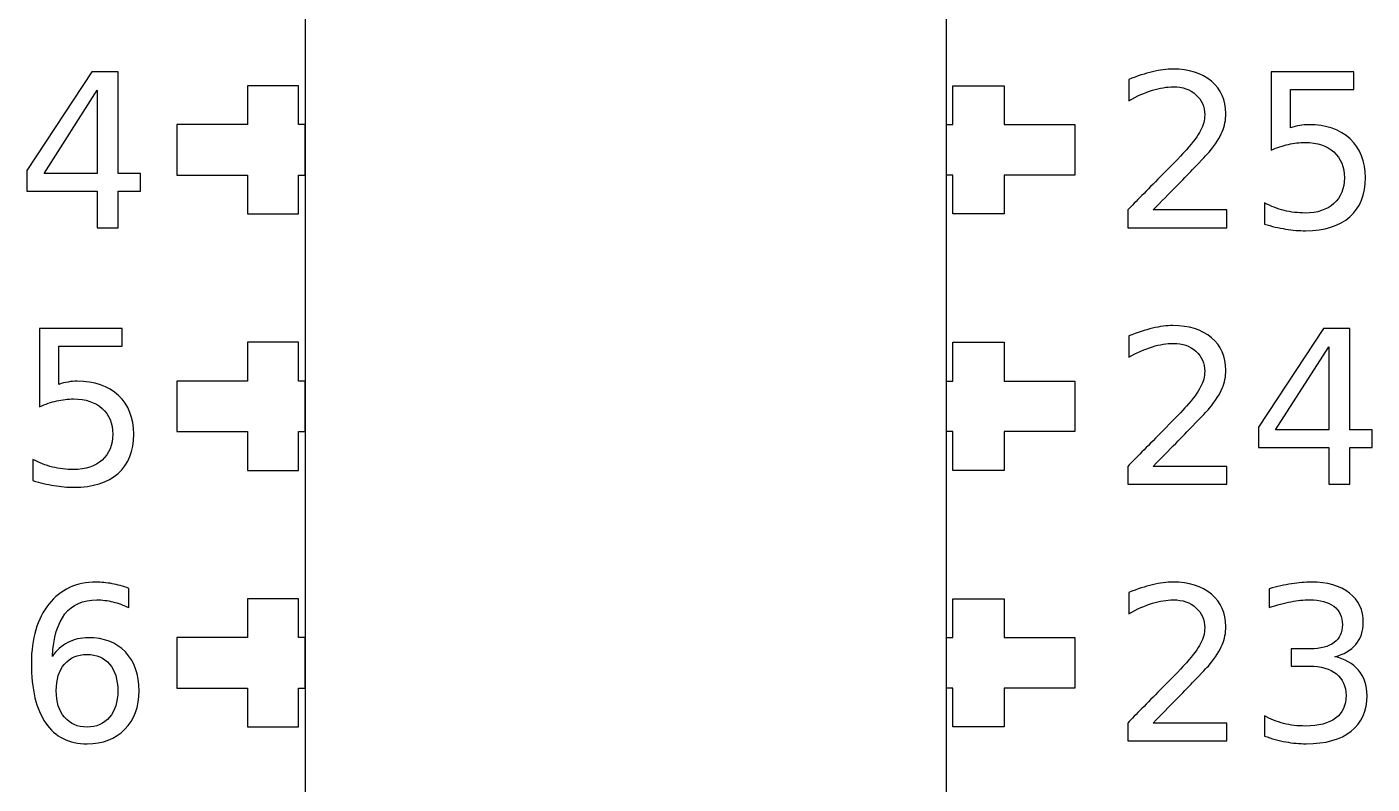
# Model space of a CAD drawing. Header units: centimetres. Extents: x -11.21 to -9.76, y -16.58 to -12.59.
# Drawn here: x -11.093 to -9.761, y -14.589 to -13.839 of the extents above; entities that cross this region are included whole.
import ezdxf

# ---------------------------------------------------------------- set-up
doc = ezdxf.new("R2010")
doc.units = ezdxf.units.CM
doc.header["$MEASUREMENT"] = 0
doc.layers.add('Layer 1', color=7, linetype='Continuous')

msp = doc.modelspace()

# ---------------------------------------------------------------- linework, layer by layer
at = {"layer": 'Layer 1', "color": 250, "lineweight": 25}
for points, knots in [([(-10.8175, -13.13542), (-10.8175, -13.13542), (-10.18251, -13.13542), (-10.18251, -13.13542), (-10.18251, -13.13542), (-10.18251, -13.13542), (-10.18251, -16.5644), (-10.18251, -16.5644), (-10.18251, -16.5644), (-10.18251, -16.5644), (-10.8175, -16.5644), (-10.8175, -16.5644), (-10.8175, -16.5644), (-10.8175, -16.5644), (-10.8175, -13.13542), (-10.8175, -13.13542)], [0, 0, 0, 0, 0.25, 0.25, 0.25, 0.25, 0.5, 0.5, 0.5, 0.5, 0.75, 0.75, 0.75, 0.75, 1, 1, 1, 1]), ([(-10.82385, -14.02442), (-10.82385, -14.02442), (-10.87465, -14.02442), (-10.87465, -14.02442), (-10.87465, -14.02442), (-10.87465, -14.02442), (-10.87465, -13.98592), (-10.87465, -13.98592), (-10.87465, -13.98592), (-10.87465, -13.98592), (-10.9445, -13.98592), (-10.9445, -13.98592), (-10.9445, -13.98592), (-10.9445, -13.98592), (-10.9445, -13.93592), (-10.9445, -13.93592), (-10.9445, -13.93592), (-10.9445, -13.93592), (-10.87465, -13.93592), (-10.87465, -13.93592), (-10.87465, -13.93592), (-10.87465, -13.93592), (-10.87465, -13.89742), (-10.87465, -13.89742), (-10.87465, -13.89742), (-10.87465, -13.89742), (-10.82385, -13.89742), (-10.82385, -13.89742), (-10.82385, -13.89742), (-10.82385, -13.89742), (-10.82385, -13.93592), (-10.82385, -13.93592), (-10.82385, -13.93592), (-10.82385, -13.93592), (-10.8175, -13.93592), (-10.8175, -13.93592), (-10.8175, -13.93592), (-10.8175, -13.93592), (-10.8175, -13.98592), (-10.8175, -13.98592), (-10.8175, -13.98592), (-10.8175, -13.98592), (-10.82385, -13.98592), (-10.82385, -13.98592), (-10.82385, -13.98592), (-10.82385, -13.98592), (-10.82385, -14.02442), (-10.82385, -14.02442)], [0, 0, 0, 0, 0.0833333, 0.0833333, 0.0833333, 0.0833333, 0.1666667, 0.1666667, 0.1666667, 0.1666667, 0.25, 0.25, 0.25, 0.25, 0.3333333, 0.3333333, 0.3333333, 0.3333333, 0.4166667, 0.4166667, 0.4166667, 0.4166667, 0.5, 0.5, 0.5, 0.5, 0.5833333, 0.5833333, 0.5833333, 0.5833333, 0.6666667, 0.6666667, 0.6666667, 0.6666667, 0.75, 0.75, 0.75, 0.75, 0.8333333, 0.8333333, 0.8333333, 0.8333333, 0.9166667, 0.9166667, 0.9166667, 0.9166667, 1, 1, 1, 1]), ([(-10.17615, -14.02442), (-10.17615, -14.02442), (-10.12535, -14.02442), (-10.12535, -14.02442), (-10.12535, -14.02442), (-10.12535, -14.02442), (-10.12535, -13.98592), (-10.12535, -13.98592), (-10.12535, -13.98592), (-10.12535, -13.98592), (-10.0555, -13.98592), (-10.0555, -13.98592), (-10.0555, -13.98592), (-10.0555, -13.98592), (-10.0555, -13.93592), (-10.0555, -13.93592), (-10.0555, -13.93592), (-10.0555, -13.93592), (-10.12535, -13.93592), (-10.12535, -13.93592), (-10.12535, -13.93592), (-10.12535, -13.93592), (-10.12535, -13.89742), (-10.12535, -13.89742), (-10.12535, -13.89742), (-10.12535, -13.89742), (-10.17615, -13.89742), (-10.17615, -13.89742), (-10.17615, -13.89742), (-10.17615, -13.89742), (-10.17615, -13.93592), (-10.17615, -13.93592), (-10.17615, -13.93592), (-10.17615, -13.93592), (-10.1825, -13.93592), (-10.1825, -13.93592), (-10.1825, -13.93592), (-10.1825, -13.93592), (-10.1825, -13.98592), (-10.1825, -13.98592), (-10.1825, -13.98592), (-10.1825, -13.98592), (-10.17615, -13.98592), (-10.17615, -13.98592), (-10.17615, -13.98592), (-10.17615, -13.98592), (-10.17615, -14.02442), (-10.17615, -14.02442)], [0, 0, 0, 0, 0.0833333, 0.0833333, 0.0833333, 0.0833333, 0.1666667, 0.1666667, 0.1666667, 0.1666667, 0.25, 0.25, 0.25, 0.25, 0.3333333, 0.3333333, 0.3333333, 0.3333333, 0.4166667, 0.4166667, 0.4166667, 0.4166667, 0.5, 0.5, 0.5, 0.5, 0.5833333, 0.5833333, 0.5833333, 0.5833333, 0.6666667, 0.6666667, 0.6666667, 0.6666667, 0.75, 0.75, 0.75, 0.75, 0.8333333, 0.8333333, 0.8333333, 0.8333333, 0.9166667, 0.9166667, 0.9166667, 0.9166667, 1, 1, 1, 1]), ([(-10.82385, -14.27842), (-10.82385, -14.27842), (-10.87465, -14.27842), (-10.87465, -14.27842), (-10.87465, -14.27842), (-10.87465, -14.27842), (-10.87465, -14.23992), (-10.87465, -14.23992), (-10.87465, -14.23992), (-10.87465, -14.23992), (-10.9445, -14.23992), (-10.9445, -14.23992), (-10.9445, -14.23992), (-10.9445, -14.23992), (-10.9445, -14.18992), (-10.9445, -14.18992), (-10.9445, -14.18992), (-10.9445, -14.18992), (-10.87465, -14.18992), (-10.87465, -14.18992), (-10.87465, -14.18992), (-10.87465, -14.18992), (-10.87465, -14.15142), (-10.87465, -14.15142), (-10.87465, -14.15142), (-10.87465, -14.15142), (-10.82385, -14.15142), (-10.82385, -14.15142), (-10.82385, -14.15142), (-10.82385, -14.15142), (-10.82385, -14.18992), (-10.82385, -14.18992), (-10.82385, -14.18992), (-10.82385, -14.18992), (-10.8175, -14.18992), (-10.8175, -14.18992), (-10.8175, -14.18992), (-10.8175, -14.18992), (-10.8175, -14.23992), (-10.8175, -14.23992), (-10.8175, -14.23992), (-10.8175, -14.23992), (-10.82385, -14.23992), (-10.82385, -14.23992), (-10.82385, -14.23992), (-10.82385, -14.23992), (-10.82385, -14.27842), (-10.82385, -14.27842)], [0, 0, 0, 0, 0.0833333, 0.0833333, 0.0833333, 0.0833333, 0.1666667, 0.1666667, 0.1666667, 0.1666667, 0.25, 0.25, 0.25, 0.25, 0.3333333, 0.3333333, 0.3333333, 0.3333333, 0.4166667, 0.4166667, 0.4166667, 0.4166667, 0.5, 0.5, 0.5, 0.5, 0.5833333, 0.5833333, 0.5833333, 0.5833333, 0.6666667, 0.6666667, 0.6666667, 0.6666667, 0.75, 0.75, 0.75, 0.75, 0.8333333, 0.8333333, 0.8333333, 0.8333333, 0.9166667, 0.9166667, 0.9166667, 0.9166667, 1, 1, 1, 1]), ([(-10.17615, -14.27842), (-10.17615, -14.27842), (-10.12535, -14.27842), (-10.12535, -14.27842), (-10.12535, -14.27842), (-10.12535, -14.27842), (-10.12535, -14.23992), (-10.12535, -14.23992), (-10.12535, -14.23992), (-10.12535, -14.23992), (-10.0555, -14.23992), (-10.0555, -14.23992), (-10.0555, -14.23992), (-10.0555, -14.23992), (-10.0555, -14.18992), (-10.0555, -14.18992), (-10.0555, -14.18992), (-10.0555, -14.18992), (-10.12535, -14.18992), (-10.12535, -14.18992), (-10.12535, -14.18992), (-10.12535, -14.18992), (-10.12535, -14.15142), (-10.12535, -14.15142), (-10.12535, -14.15142), (-10.12535, -14.15142), (-10.17615, -14.15142), (-10.17615, -14.15142), (-10.17615, -14.15142), (-10.17615, -14.15142), (-10.17615, -14.18992), (-10.17615, -14.18992), (-10.17615, -14.18992), (-10.17615, -14.18992), (-10.1825, -14.18992), (-10.1825, -14.18992), (-10.1825, -14.18992), (-10.1825, -14.18992), (-10.1825, -14.23992), (-10.1825, -14.23992), (-10.1825, -14.23992), (-10.1825, -14.23992), (-10.17615, -14.23992), (-10.17615, -14.23992), (-10.17615, -14.23992), (-10.17615, -14.23992), (-10.17615, -14.27842), (-10.17615, -14.27842)], [0, 0, 0, 0, 0.0833333, 0.0833333, 0.0833333, 0.0833333, 0.1666667, 0.1666667, 0.1666667, 0.1666667, 0.25, 0.25, 0.25, 0.25, 0.3333333, 0.3333333, 0.3333333, 0.3333333, 0.4166667, 0.4166667, 0.4166667, 0.4166667, 0.5, 0.5, 0.5, 0.5, 0.5833333, 0.5833333, 0.5833333, 0.5833333, 0.6666667, 0.6666667, 0.6666667, 0.6666667, 0.75, 0.75, 0.75, 0.75, 0.8333333, 0.8333333, 0.8333333, 0.8333333, 0.9166667, 0.9166667, 0.9166667, 0.9166667, 1, 1, 1, 1]), ([(-10.82385, -14.53242), (-10.82385, -14.53242), (-10.87465, -14.53242), (-10.87465, -14.53242), (-10.87465, -14.53242), (-10.87465, -14.53242), (-10.87465, -14.49392), (-10.87465, -14.49392), (-10.87465, -14.49392), (-10.87465, -14.49392), (-10.9445, -14.49392), (-10.9445, -14.49392), (-10.9445, -14.49392), (-10.9445, -14.49392), (-10.9445, -14.44392), (-10.9445, -14.44392), (-10.9445, -14.44392), (-10.9445, -14.44392), (-10.87465, -14.44392), (-10.87465, -14.44392), (-10.87465, -14.44392), (-10.87465, -14.44392), (-10.87465, -14.40542), (-10.87465, -14.40542), (-10.87465, -14.40542), (-10.87465, -14.40542), (-10.82385, -14.40542), (-10.82385, -14.40542), (-10.82385, -14.40542), (-10.82385, -14.40542), (-10.82385, -14.44392), (-10.82385, -14.44392), (-10.82385, -14.44392), (-10.82385, -14.44392), (-10.8175, -14.44392), (-10.8175, -14.44392), (-10.8175, -14.44392), (-10.8175, -14.44392), (-10.8175, -14.49392), (-10.8175, -14.49392), (-10.8175, -14.49392), (-10.8175, -14.49392), (-10.82385, -14.49392), (-10.82385, -14.49392), (-10.82385, -14.49392), (-10.82385, -14.49392), (-10.82385, -14.53242), (-10.82385, -14.53242)], [0, 0, 0, 0, 0.0833333, 0.0833333, 0.0833333, 0.0833333, 0.1666667, 0.1666667, 0.1666667, 0.1666667, 0.25, 0.25, 0.25, 0.25, 0.3333333, 0.3333333, 0.3333333, 0.3333333, 0.4166667, 0.4166667, 0.4166667, 0.4166667, 0.5, 0.5, 0.5, 0.5, 0.5833333, 0.5833333, 0.5833333, 0.5833333, 0.6666667, 0.6666667, 0.6666667, 0.6666667, 0.75, 0.75, 0.75, 0.75, 0.8333333, 0.8333333, 0.8333333, 0.8333333, 0.9166667, 0.9166667, 0.9166667, 0.9166667, 1, 1, 1, 1]), ([(-10.17615, -14.53242), (-10.17615, -14.53242), (-10.12535, -14.53242), (-10.12535, -14.53242), (-10.12535, -14.53242), (-10.12535, -14.53242), (-10.12535, -14.49392), (-10.12535, -14.49392), (-10.12535, -14.49392), (-10.12535, -14.49392), (-10.0555, -14.49392), (-10.0555, -14.49392), (-10.0555, -14.49392), (-10.0555, -14.49392), (-10.0555, -14.44392), (-10.0555, -14.44392), (-10.0555, -14.44392), (-10.0555, -14.44392), (-10.12535, -14.44392), (-10.12535, -14.44392), (-10.12535, -14.44392), (-10.12535, -14.44392), (-10.12535, -14.40542), (-10.12535, -14.40542), (-10.12535, -14.40542), (-10.12535, -14.40542), (-10.17615, -14.40542), (-10.17615, -14.40542), (-10.17615, -14.40542), (-10.17615, -14.40542), (-10.17615, -14.44392), (-10.17615, -14.44392), (-10.17615, -14.44392), (-10.17615, -14.44392), (-10.1825, -14.44392), (-10.1825, -14.44392), (-10.1825, -14.44392), (-10.1825, -14.44392), (-10.1825, -14.49392), (-10.1825, -14.49392), (-10.1825, -14.49392), (-10.1825, -14.49392), (-10.17615, -14.49392), (-10.17615, -14.49392), (-10.17615, -14.49392), (-10.17615, -14.49392), (-10.17615, -14.53242), (-10.17615, -14.53242)], [0, 0, 0, 0, 0.0833333, 0.0833333, 0.0833333, 0.0833333, 0.1666667, 0.1666667, 0.1666667, 0.1666667, 0.25, 0.25, 0.25, 0.25, 0.3333333, 0.3333333, 0.3333333, 0.3333333, 0.4166667, 0.4166667, 0.4166667, 0.4166667, 0.5, 0.5, 0.5, 0.5, 0.5833333, 0.5833333, 0.5833333, 0.5833333, 0.6666667, 0.6666667, 0.6666667, 0.6666667, 0.75, 0.75, 0.75, 0.75, 0.8333333, 0.8333333, 0.8333333, 0.8333333, 0.9166667, 0.9166667, 0.9166667, 0.9166667, 1, 1, 1, 1])]:
    msp.add_open_spline(points, degree=3, knots=knots, dxfattribs=at)
at = {"layer": 'Layer 1', "color": 250}
for points, knots in [([(-11.02875, -13.88375), (-11.02875, -13.88375), (-11.0025, -13.88375), (-11.0025, -13.88375), (-11.0025, -13.88375), (-11.0025, -13.88375), (-11.0025, -13.98432), (-11.0025, -13.98432), (-11.0025, -13.98432), (-11.0025, -13.98432), (-10.98049, -13.98432), (-10.98049, -13.98432), (-10.98049, -13.98432), (-10.98049, -13.98432), (-10.98049, -14.00168), (-10.98049, -14.00168), (-10.98049, -14.00168), (-10.98049, -14.00168), (-11.0025, -14.00168), (-11.0025, -14.00168), (-11.0025, -14.00168), (-11.0025, -14.00168), (-11.0025, -14.03805), (-11.0025, -14.03805), (-11.0025, -14.03805), (-11.0025, -14.03805), (-11.02328, -14.03805), (-11.02328, -14.03805), (-11.02328, -14.03805), (-11.02328, -14.03805), (-11.02328, -14.00168), (-11.02328, -14.00168), (-11.02328, -14.00168), (-11.02328, -14.00168), (-11.0929, -14.00168), (-11.0929, -14.00168), (-11.0929, -14.00168), (-11.0929, -14.00168), (-11.0929, -13.98154), (-11.0929, -13.98154), (-11.0929, -13.98154), (-11.0929, -13.98154), (-11.02875, -13.88375), (-11.02875, -13.88375)], [0, 0, 0, 0, 0.0909091, 0.0909091, 0.0909091, 0.0909091, 0.1818182, 0.1818182, 0.1818182, 0.1818182, 0.2727273, 0.2727273, 0.2727273, 0.2727273, 0.3636364, 0.3636364, 0.3636364, 0.3636364, 0.4545455, 0.4545455, 0.4545455, 0.4545455, 0.5454545, 0.5454545, 0.5454545, 0.5454545, 0.6363636, 0.6363636, 0.6363636, 0.6363636, 0.7272727, 0.7272727, 0.7272727, 0.7272727, 0.8181818, 0.8181818, 0.8181818, 0.8181818, 0.9090909, 0.9090909, 0.9090909, 0.9090909, 1, 1, 1, 1]), ([(-9.97788, -14.02048), (-9.97788, -14.02048), (-9.90504, -14.02048), (-9.90504, -14.02048), (-9.90504, -14.02048), (-9.90504, -14.02048), (-9.90504, -14.03805), (-9.90504, -14.03805), (-9.90504, -14.03805), (-9.90504, -14.03805), (-10.00299, -14.03805), (-10.00299, -14.03805), (-10.00299, -14.03805), (-10.00299, -14.03805), (-10.00299, -14.02048), (-10.00299, -14.02048), (-10.00299, -14.02048), (-9.99506, -14.0123), (-9.98426, -14.00129), (-9.97062, -13.98746), (-9.97062, -13.98746), (-9.95693, -13.97363), (-9.94832, -13.96475), (-9.94483, -13.96076), (-9.94483, -13.96076), (-9.93813, -13.95324), (-9.93347, -13.9469), (-9.93083, -13.94167), (-9.93083, -13.94167), (-9.92818, -13.93649), (-9.92684, -13.93137), (-9.92684, -13.92633), (-9.92684, -13.92633), (-9.92684, -13.91814), (-9.92973, -13.91144), (-9.93548, -13.90629), (-9.93548, -13.90629), (-9.94123, -13.90111), (-9.94871, -13.89853), (-9.95796, -13.89853), (-9.95796, -13.89853), (-9.96448, -13.89853), (-9.9714, -13.89966), (-9.97865, -13.90195), (-9.97865, -13.90195), (-9.98592, -13.90421), (-9.99372, -13.90767), (-10.00197, -13.91229), (-10.00197, -13.91229), (-10.00197, -13.91229), (-10.00197, -13.89119), (-10.00197, -13.89119), (-10.00197, -13.89119), (-9.99357, -13.88781), (-9.98571, -13.88527), (-9.97841, -13.88354), (-9.97841, -13.88354), (-9.97111, -13.88181), (-9.96441, -13.88096), (-9.95834, -13.88096), (-9.95834, -13.88096), (-9.94236, -13.88096), (-9.92963, -13.88495), (-9.9201, -13.89296), (-9.9201, -13.89296), (-9.91061, -13.90093), (-9.90585, -13.91162), (-9.90585, -13.92499), (-9.90585, -13.92499), (-9.90585, -13.93134), (-9.90705, -13.93734), (-9.90941, -13.94301), (-9.90941, -13.94301), (-9.91178, -13.94869), (-9.91612, -13.9554), (-9.9224, -13.96312), (-9.9224, -13.96312), (-9.92412, -13.96513), (-9.92959, -13.97088), (-9.93884, -13.98044), (-9.93884, -13.98044), (-9.94804, -13.98997), (-9.96109, -14.00334), (-9.97788, -14.02048)], [0, 0, 0, 0, 0.047619, 0.047619, 0.047619, 0.047619, 0.0952381, 0.0952381, 0.0952381, 0.0952381, 0.1428571, 0.1428571, 0.1428571, 0.1428571, 0.1904762, 0.1904762, 0.1904762, 0.1904762, 0.2380952, 0.2380952, 0.2380952, 0.2380952, 0.2857143, 0.2857143, 0.2857143, 0.2857143, 0.3333333, 0.3333333, 0.3333333, 0.3333333, 0.3809524, 0.3809524, 0.3809524, 0.3809524, 0.4285714, 0.4285714, 0.4285714, 0.4285714, 0.4761905, 0.4761905, 0.4761905, 0.4761905, 0.5238095, 0.5238095, 0.5238095, 0.5238095, 0.5714286, 0.5714286, 0.5714286, 0.5714286, 0.6190476, 0.6190476, 0.6190476, 0.6190476, 0.6666667, 0.6666667, 0.6666667, 0.6666667, 0.7142857, 0.7142857, 0.7142857, 0.7142857, 0.7619048, 0.7619048, 0.7619048, 0.7619048, 0.8095238, 0.8095238, 0.8095238, 0.8095238, 0.8571429, 0.8571429, 0.8571429, 0.8571429, 0.9047619, 0.9047619, 0.9047619, 0.9047619, 0.952381, 0.952381, 0.952381, 0.952381, 1, 1, 1, 1]), ([(-9.86098, -13.88375), (-9.86098, -13.88375), (-9.77904, -13.88375), (-9.77904, -13.88375), (-9.77904, -13.88375), (-9.77904, -13.88375), (-9.77904, -13.90132), (-9.77904, -13.90132), (-9.77904, -13.90132), (-9.77904, -13.90132), (-9.84186, -13.90132), (-9.84186, -13.90132), (-9.84186, -13.90132), (-9.84186, -13.90132), (-9.84186, -13.93913), (-9.84186, -13.93913), (-9.84186, -13.93913), (-9.83883, -13.93811), (-9.8358, -13.93734), (-9.83277, -13.93681), (-9.83277, -13.93681), (-9.82974, -13.93628), (-9.8267, -13.93603), (-9.82367, -13.93603), (-9.82367, -13.93603), (-9.80645, -13.93603), (-9.79284, -13.94076), (-9.78278, -13.95018), (-9.78278, -13.95018), (-9.77273, -13.95963), (-9.76768, -13.9724), (-9.76768, -13.98852), (-9.76768, -13.98852), (-9.76768, -14.00514), (-9.77283, -14.01805), (-9.78317, -14.02726), (-9.78317, -14.02726), (-9.79351, -14.03646), (-9.80808, -14.04105), (-9.82691, -14.04105), (-9.82691, -14.04105), (-9.83337, -14.04105), (-9.83996, -14.04048), (-9.84669, -14.03939), (-9.84669, -14.03939), (-9.8534, -14.0383), (-9.86035, -14.03664), (-9.86751, -14.03442), (-9.86751, -14.03442), (-9.86751, -14.03442), (-9.86751, -14.01343), (-9.86751, -14.01343), (-9.86751, -14.01343), (-9.8613, -14.01681), (-9.85491, -14.01932), (-9.84828, -14.02098), (-9.84828, -14.02098), (-9.84168, -14.02263), (-9.83467, -14.02348), (-9.8273, -14.02348), (-9.8273, -14.02348), (-9.81541, -14.02348), (-9.80596, -14.02034), (-9.79901, -14.01406), (-9.79901, -14.01406), (-9.79206, -14.00782), (-9.78857, -13.99928), (-9.78857, -13.98852), (-9.78857, -13.98852), (-9.78857, -13.9778), (-9.79206, -13.96926), (-9.79901, -13.96302), (-9.79901, -13.96302), (-9.80596, -13.95674), (-9.81538, -13.9536), (-9.8273, -13.9536), (-9.8273, -13.9536), (-9.83288, -13.9536), (-9.83845, -13.95423), (-9.84398, -13.95547), (-9.84398, -13.95547), (-9.84952, -13.9567), (-9.8552, -13.95864), (-9.86098, -13.96125), (-9.86098, -13.96125), (-9.86098, -13.96125), (-9.86098, -13.88375), (-9.86098, -13.88375)], [0, 0, 0, 0, 0.0454545, 0.0454545, 0.0454545, 0.0454545, 0.0909091, 0.0909091, 0.0909091, 0.0909091, 0.1363636, 0.1363636, 0.1363636, 0.1363636, 0.1818182, 0.1818182, 0.1818182, 0.1818182, 0.2272727, 0.2272727, 0.2272727, 0.2272727, 0.2727273, 0.2727273, 0.2727273, 0.2727273, 0.3181818, 0.3181818, 0.3181818, 0.3181818, 0.3636364, 0.3636364, 0.3636364, 0.3636364, 0.4090909, 0.4090909, 0.4090909, 0.4090909, 0.4545455, 0.4545455, 0.4545455, 0.4545455, 0.5, 0.5, 0.5, 0.5, 0.5454545, 0.5454545, 0.5454545, 0.5454545, 0.5909091, 0.5909091, 0.5909091, 0.5909091, 0.6363636, 0.6363636, 0.6363636, 0.6363636, 0.6818182, 0.6818182, 0.6818182, 0.6818182, 0.7272727, 0.7272727, 0.7272727, 0.7272727, 0.7727273, 0.7727273, 0.7727273, 0.7727273, 0.8181818, 0.8181818, 0.8181818, 0.8181818, 0.8636364, 0.8636364, 0.8636364, 0.8636364, 0.9090909, 0.9090909, 0.9090909, 0.9090909, 0.9545455, 0.9545455, 0.9545455, 0.9545455, 1, 1, 1, 1]), ([(-11.02328, -13.90195), (-11.02328, -13.90195), (-11.07597, -13.98432), (-11.07597, -13.98432), (-11.07597, -13.98432), (-11.07597, -13.98432), (-11.02328, -13.98432), (-11.02328, -13.98432), (-11.02328, -13.98432), (-11.02328, -13.98432), (-11.02328, -13.90195), (-11.02328, -13.90195)], [0, 0, 0, 0, 0.3333333, 0.3333333, 0.3333333, 0.3333333, 0.6666667, 0.6666667, 0.6666667, 0.6666667, 1, 1, 1, 1]), ([(-11.08038, -14.13775), (-11.08038, -14.13775), (-10.99844, -14.13775), (-10.99844, -14.13775), (-10.99844, -14.13775), (-10.99844, -14.13775), (-10.99844, -14.15532), (-10.99844, -14.15532), (-10.99844, -14.15532), (-10.99844, -14.15532), (-11.06126, -14.15532), (-11.06126, -14.15532), (-11.06126, -14.15532), (-11.06126, -14.15532), (-11.06126, -14.19313), (-11.06126, -14.19313), (-11.06126, -14.19313), (-11.05823, -14.19211), (-11.0552, -14.19134), (-11.05217, -14.19081), (-11.05217, -14.19081), (-11.04914, -14.19028), (-11.0461, -14.19003), (-11.04307, -14.19003), (-11.04307, -14.19003), (-11.02585, -14.19003), (-11.01224, -14.19476), (-11.00218, -14.20418), (-11.00218, -14.20418), (-10.99213, -14.21363), (-10.98708, -14.2264), (-10.98708, -14.24252), (-10.98708, -14.24252), (-10.98708, -14.25914), (-10.99223, -14.27205), (-11.00257, -14.28126), (-11.00257, -14.28126), (-11.01291, -14.29046), (-11.02748, -14.29505), (-11.04631, -14.29505), (-11.04631, -14.29505), (-11.05277, -14.29505), (-11.05936, -14.29448), (-11.06609, -14.29339), (-11.06609, -14.29339), (-11.0728, -14.2923), (-11.07975, -14.29064), (-11.08691, -14.28842), (-11.08691, -14.28842), (-11.08691, -14.28842), (-11.08691, -14.26743), (-11.08691, -14.26743), (-11.08691, -14.26743), (-11.0807, -14.27081), (-11.07431, -14.27332), (-11.06768, -14.27498), (-11.06768, -14.27498), (-11.06108, -14.27663), (-11.05407, -14.27748), (-11.0467, -14.27748), (-11.0467, -14.27748), (-11.03481, -14.27748), (-11.02536, -14.27434), (-11.01841, -14.26806), (-11.01841, -14.26806), (-11.01146, -14.26182), (-11.00797, -14.25328), (-11.00797, -14.24252), (-11.00797, -14.24252), (-11.00797, -14.2318), (-11.01146, -14.22326), (-11.01841, -14.21702), (-11.01841, -14.21702), (-11.02536, -14.21074), (-11.03478, -14.2076), (-11.0467, -14.2076), (-11.0467, -14.2076), (-11.05228, -14.2076), (-11.05785, -14.20823), (-11.06338, -14.20947), (-11.06338, -14.20947), (-11.06892, -14.2107), (-11.0746, -14.21264), (-11.08038, -14.21525), (-11.08038, -14.21525), (-11.08038, -14.21525), (-11.08038, -14.13775), (-11.08038, -14.13775)], [0, 0, 0, 0, 0.0454545, 0.0454545, 0.0454545, 0.0454545, 0.0909091, 0.0909091, 0.0909091, 0.0909091, 0.1363636, 0.1363636, 0.1363636, 0.1363636, 0.1818182, 0.1818182, 0.1818182, 0.1818182, 0.2272727, 0.2272727, 0.2272727, 0.2272727, 0.2727273, 0.2727273, 0.2727273, 0.2727273, 0.3181818, 0.3181818, 0.3181818, 0.3181818, 0.3636364, 0.3636364, 0.3636364, 0.3636364, 0.4090909, 0.4090909, 0.4090909, 0.4090909, 0.4545455, 0.4545455, 0.4545455, 0.4545455, 0.5, 0.5, 0.5, 0.5, 0.5454545, 0.5454545, 0.5454545, 0.5454545, 0.5909091, 0.5909091, 0.5909091, 0.5909091, 0.6363636, 0.6363636, 0.6363636, 0.6363636, 0.6818182, 0.6818182, 0.6818182, 0.6818182, 0.7272727, 0.7272727, 0.7272727, 0.7272727, 0.7727273, 0.7727273, 0.7727273, 0.7727273, 0.8181818, 0.8181818, 0.8181818, 0.8181818, 0.8636364, 0.8636364, 0.8636364, 0.8636364, 0.9090909, 0.9090909, 0.9090909, 0.9090909, 0.9545455, 0.9545455, 0.9545455, 0.9545455, 1, 1, 1, 1]), ([(-9.97788, -14.27448), (-9.97788, -14.27448), (-9.90504, -14.27448), (-9.90504, -14.27448), (-9.90504, -14.27448), (-9.90504, -14.27448), (-9.90504, -14.29205), (-9.90504, -14.29205), (-9.90504, -14.29205), (-9.90504, -14.29205), (-10.00299, -14.29205), (-10.00299, -14.29205), (-10.00299, -14.29205), (-10.00299, -14.29205), (-10.00299, -14.27448), (-10.00299, -14.27448), (-10.00299, -14.27448), (-9.99506, -14.2663), (-9.98426, -14.25529), (-9.97062, -14.24146), (-9.97062, -14.24146), (-9.95693, -14.22763), (-9.94832, -14.21875), (-9.94483, -14.21476), (-9.94483, -14.21476), (-9.93813, -14.20724), (-9.93347, -14.2009), (-9.93083, -14.19567), (-9.93083, -14.19567), (-9.92818, -14.19049), (-9.92684, -14.18537), (-9.92684, -14.18033), (-9.92684, -14.18033), (-9.92684, -14.17214), (-9.92973, -14.16544), (-9.93548, -14.16029), (-9.93548, -14.16029), (-9.94123, -14.15511), (-9.94871, -14.15253), (-9.95796, -14.15253), (-9.95796, -14.15253), (-9.96448, -14.15253), (-9.9714, -14.15366), (-9.97865, -14.15595), (-9.97865, -14.15595), (-9.98592, -14.15821), (-9.99372, -14.16167), (-10.00197, -14.16629), (-10.00197, -14.16629), (-10.00197, -14.16629), (-10.00197, -14.14519), (-10.00197, -14.14519), (-10.00197, -14.14519), (-9.99357, -14.14181), (-9.98571, -14.13927), (-9.97841, -14.13754), (-9.97841, -14.13754), (-9.97111, -14.13581), (-9.96441, -14.13496), (-9.95834, -14.13496), (-9.95834, -14.13496), (-9.94236, -14.13496), (-9.92963, -14.13895), (-9.9201, -14.14696), (-9.9201, -14.14696), (-9.91061, -14.15493), (-9.90585, -14.16562), (-9.90585, -14.17899), (-9.90585, -14.17899), (-9.90585, -14.18534), (-9.90705, -14.19134), (-9.90941, -14.19701), (-9.90941, -14.19701), (-9.91178, -14.20269), (-9.91612, -14.2094), (-9.9224, -14.21712), (-9.9224, -14.21712), (-9.92412, -14.21913), (-9.92959, -14.22488), (-9.93884, -14.23444), (-9.93884, -14.23444), (-9.94804, -14.24397), (-9.96109, -14.25734), (-9.97788, -14.27448)], [0, 0, 0, 0, 0.047619, 0.047619, 0.047619, 0.047619, 0.0952381, 0.0952381, 0.0952381, 0.0952381, 0.1428571, 0.1428571, 0.1428571, 0.1428571, 0.1904762, 0.1904762, 0.1904762, 0.1904762, 0.2380952, 0.2380952, 0.2380952, 0.2380952, 0.2857143, 0.2857143, 0.2857143, 0.2857143, 0.3333333, 0.3333333, 0.3333333, 0.3333333, 0.3809524, 0.3809524, 0.3809524, 0.3809524, 0.4285714, 0.4285714, 0.4285714, 0.4285714, 0.4761905, 0.4761905, 0.4761905, 0.4761905, 0.5238095, 0.5238095, 0.5238095, 0.5238095, 0.5714286, 0.5714286, 0.5714286, 0.5714286, 0.6190476, 0.6190476, 0.6190476, 0.6190476, 0.6666667, 0.6666667, 0.6666667, 0.6666667, 0.7142857, 0.7142857, 0.7142857, 0.7142857, 0.7619048, 0.7619048, 0.7619048, 0.7619048, 0.8095238, 0.8095238, 0.8095238, 0.8095238, 0.8571429, 0.8571429, 0.8571429, 0.8571429, 0.9047619, 0.9047619, 0.9047619, 0.9047619, 0.952381, 0.952381, 0.952381, 0.952381, 1, 1, 1, 1]), ([(-9.80935, -14.13775), (-9.80935, -14.13775), (-9.7831, -14.13775), (-9.7831, -14.13775), (-9.7831, -14.13775), (-9.7831, -14.13775), (-9.7831, -14.23832), (-9.7831, -14.23832), (-9.7831, -14.23832), (-9.7831, -14.23832), (-9.76109, -14.23832), (-9.76109, -14.23832), (-9.76109, -14.23832), (-9.76109, -14.23832), (-9.76109, -14.25568), (-9.76109, -14.25568), (-9.76109, -14.25568), (-9.76109, -14.25568), (-9.7831, -14.25568), (-9.7831, -14.25568), (-9.7831, -14.25568), (-9.7831, -14.25568), (-9.7831, -14.29205), (-9.7831, -14.29205), (-9.7831, -14.29205), (-9.7831, -14.29205), (-9.80388, -14.29205), (-9.80388, -14.29205), (-9.80388, -14.29205), (-9.80388, -14.29205), (-9.80388, -14.25568), (-9.80388, -14.25568), (-9.80388, -14.25568), (-9.80388, -14.25568), (-9.8735, -14.25568), (-9.8735, -14.25568), (-9.8735, -14.25568), (-9.8735, -14.25568), (-9.8735, -14.23554), (-9.8735, -14.23554), (-9.8735, -14.23554), (-9.8735, -14.23554), (-9.80935, -14.13775), (-9.80935, -14.13775)], [0, 0, 0, 0, 0.0909091, 0.0909091, 0.0909091, 0.0909091, 0.1818182, 0.1818182, 0.1818182, 0.1818182, 0.2727273, 0.2727273, 0.2727273, 0.2727273, 0.3636364, 0.3636364, 0.3636364, 0.3636364, 0.4545455, 0.4545455, 0.4545455, 0.4545455, 0.5454545, 0.5454545, 0.5454545, 0.5454545, 0.6363636, 0.6363636, 0.6363636, 0.6363636, 0.7272727, 0.7272727, 0.7272727, 0.7272727, 0.8181818, 0.8181818, 0.8181818, 0.8181818, 0.9090909, 0.9090909, 0.9090909, 0.9090909, 1, 1, 1, 1]), ([(-9.80388, -14.15595), (-9.80388, -14.15595), (-9.85657, -14.23832), (-9.85657, -14.23832), (-9.85657, -14.23832), (-9.85657, -14.23832), (-9.80388, -14.23832), (-9.80388, -14.23832), (-9.80388, -14.23832), (-9.80388, -14.23832), (-9.80388, -14.15595), (-9.80388, -14.15595)], [0, 0, 0, 0, 0.3333333, 0.3333333, 0.3333333, 0.3333333, 0.6666667, 0.6666667, 0.6666667, 0.6666667, 1, 1, 1, 1]), ([(-10.99192, -14.39517), (-10.99192, -14.39517), (-10.99192, -14.41419), (-10.99192, -14.41419), (-10.99192, -14.41419), (-10.99714, -14.41172), (-11.00243, -14.40981), (-11.00779, -14.40851), (-11.00779, -14.40851), (-11.01312, -14.4072), (-11.01841, -14.40653), (-11.02367, -14.40653), (-11.02367, -14.40653), (-11.03742, -14.40653), (-11.04797, -14.41119), (-11.05524, -14.42047), (-11.05524, -14.42047), (-11.0625, -14.42978), (-11.06666, -14.44382), (-11.06768, -14.46266), (-11.06768, -14.46266), (-11.06362, -14.45666), (-11.05851, -14.45204), (-11.05238, -14.44883), (-11.05238, -14.44883), (-11.04624, -14.44562), (-11.03951, -14.44403), (-11.03213, -14.44403), (-11.03213, -14.44403), (-11.01665, -14.44403), (-11.00437, -14.44872), (-10.99537, -14.45814), (-10.99537, -14.45814), (-10.98638, -14.46756), (-10.9819, -14.48033), (-10.9819, -14.49652), (-10.9819, -14.49652), (-10.9819, -14.5124), (-10.98659, -14.5251), (-10.99594, -14.53469), (-10.99594, -14.53469), (-11.00532, -14.54425), (-11.01781, -14.54905), (-11.03337, -14.54905), (-11.03337, -14.54905), (-11.05122, -14.54905), (-11.06486, -14.5422), (-11.07431, -14.52852), (-11.07431, -14.52852), (-11.08373, -14.51487), (-11.08846, -14.49504), (-11.08846, -14.46904), (-11.08846, -14.46904), (-11.08846, -14.44466), (-11.08267, -14.42523), (-11.0711, -14.41073), (-11.0711, -14.41073), (-11.0595, -14.39623), (-11.04399, -14.38896), (-11.02448, -14.38896), (-11.02448, -14.38896), (-11.01926, -14.38896), (-11.01396, -14.38949), (-11.0086, -14.39052), (-11.0086, -14.39052), (-11.00328, -14.39154), (-10.9977, -14.39309), (-10.99192, -14.39517)], [0, 0, 0, 0, 0.0588235, 0.0588235, 0.0588235, 0.0588235, 0.1176471, 0.1176471, 0.1176471, 0.1176471, 0.1764706, 0.1764706, 0.1764706, 0.1764706, 0.2352941, 0.2352941, 0.2352941, 0.2352941, 0.2941176, 0.2941176, 0.2941176, 0.2941176, 0.3529412, 0.3529412, 0.3529412, 0.3529412, 0.4117647, 0.4117647, 0.4117647, 0.4117647, 0.4705882, 0.4705882, 0.4705882, 0.4705882, 0.5294118, 0.5294118, 0.5294118, 0.5294118, 0.5882353, 0.5882353, 0.5882353, 0.5882353, 0.6470588, 0.6470588, 0.6470588, 0.6470588, 0.7058824, 0.7058824, 0.7058824, 0.7058824, 0.7647059, 0.7647059, 0.7647059, 0.7647059, 0.8235294, 0.8235294, 0.8235294, 0.8235294, 0.8823529, 0.8823529, 0.8823529, 0.8823529, 0.9411765, 0.9411765, 0.9411765, 0.9411765, 1, 1, 1, 1]), ([(-9.97788, -14.52848), (-9.97788, -14.52848), (-9.90504, -14.52848), (-9.90504, -14.52848), (-9.90504, -14.52848), (-9.90504, -14.52848), (-9.90504, -14.54605), (-9.90504, -14.54605), (-9.90504, -14.54605), (-9.90504, -14.54605), (-10.00299, -14.54605), (-10.00299, -14.54605), (-10.00299, -14.54605), (-10.00299, -14.54605), (-10.00299, -14.52848), (-10.00299, -14.52848), (-10.00299, -14.52848), (-9.99506, -14.5203), (-9.98426, -14.50929), (-9.97062, -14.49546), (-9.97062, -14.49546), (-9.95693, -14.48163), (-9.94832, -14.47275), (-9.94483, -14.46876), (-9.94483, -14.46876), (-9.93813, -14.46124), (-9.93347, -14.4549), (-9.93083, -14.44967), (-9.93083, -14.44967), (-9.92818, -14.44449), (-9.92684, -14.43937), (-9.92684, -14.43433), (-9.92684, -14.43433), (-9.92684, -14.42614), (-9.92973, -14.41944), (-9.93548, -14.41429), (-9.93548, -14.41429), (-9.94123, -14.40911), (-9.94871, -14.40653), (-9.95796, -14.40653), (-9.95796, -14.40653), (-9.96448, -14.40653), (-9.9714, -14.40766), (-9.97865, -14.40995), (-9.97865, -14.40995), (-9.98592, -14.41221), (-9.99372, -14.41567), (-10.00197, -14.42029), (-10.00197, -14.42029), (-10.00197, -14.42029), (-10.00197, -14.39919), (-10.00197, -14.39919), (-10.00197, -14.39919), (-9.99357, -14.39581), (-9.98571, -14.39327), (-9.97841, -14.39154), (-9.97841, -14.39154), (-9.97111, -14.38981), (-9.96441, -14.38896), (-9.95834, -14.38896), (-9.95834, -14.38896), (-9.94236, -14.38896), (-9.92963, -14.39295), (-9.9201, -14.40096), (-9.9201, -14.40096), (-9.91061, -14.40893), (-9.90585, -14.41962), (-9.90585, -14.43299), (-9.90585, -14.43299), (-9.90585, -14.43934), (-9.90705, -14.44534), (-9.90941, -14.45101), (-9.90941, -14.45101), (-9.91178, -14.45669), (-9.91612, -14.4634), (-9.9224, -14.47112), (-9.9224, -14.47112), (-9.92412, -14.47313), (-9.92959, -14.47888), (-9.93884, -14.48844), (-9.93884, -14.48844), (-9.94804, -14.49797), (-9.96109, -14.51134), (-9.97788, -14.52848)], [0, 0, 0, 0, 0.047619, 0.047619, 0.047619, 0.047619, 0.0952381, 0.0952381, 0.0952381, 0.0952381, 0.1428571, 0.1428571, 0.1428571, 0.1428571, 0.1904762, 0.1904762, 0.1904762, 0.1904762, 0.2380952, 0.2380952, 0.2380952, 0.2380952, 0.2857143, 0.2857143, 0.2857143, 0.2857143, 0.3333333, 0.3333333, 0.3333333, 0.3333333, 0.3809524, 0.3809524, 0.3809524, 0.3809524, 0.4285714, 0.4285714, 0.4285714, 0.4285714, 0.4761905, 0.4761905, 0.4761905, 0.4761905, 0.5238095, 0.5238095, 0.5238095, 0.5238095, 0.5714286, 0.5714286, 0.5714286, 0.5714286, 0.6190476, 0.6190476, 0.6190476, 0.6190476, 0.6666667, 0.6666667, 0.6666667, 0.6666667, 0.7142857, 0.7142857, 0.7142857, 0.7142857, 0.7619048, 0.7619048, 0.7619048, 0.7619048, 0.8095238, 0.8095238, 0.8095238, 0.8095238, 0.8571429, 0.8571429, 0.8571429, 0.8571429, 0.9047619, 0.9047619, 0.9047619, 0.9047619, 0.952381, 0.952381, 0.952381, 0.952381, 1, 1, 1, 1]), ([(-9.79799, -14.46283), (-9.78797, -14.46498), (-9.78017, -14.46943), (-9.77456, -14.47617), (-9.77456, -14.47617), (-9.76895, -14.48294), (-9.76613, -14.49127), (-9.76613, -14.50118), (-9.76613, -14.50118), (-9.76613, -14.51642), (-9.77135, -14.5282), (-9.78183, -14.53653), (-9.78183, -14.53653), (-9.79231, -14.54489), (-9.80719, -14.54905), (-9.82649, -14.54905), (-9.82649, -14.54905), (-9.83298, -14.54905), (-9.83964, -14.54841), (-9.84648, -14.54714), (-9.84648, -14.54714), (-9.85333, -14.54587), (-9.86042, -14.54393), (-9.86772, -14.54139), (-9.86772, -14.54139), (-9.86772, -14.54139), (-9.86772, -14.52125), (-9.86772, -14.52125), (-9.86772, -14.52125), (-9.86193, -14.52464), (-9.85558, -14.52718), (-9.8487, -14.52891), (-9.8487, -14.52891), (-9.84183, -14.53063), (-9.83464, -14.53148), (-9.82713, -14.53148), (-9.82713, -14.53148), (-9.81404, -14.53148), (-9.80405, -14.52891), (-9.79718, -14.52372), (-9.79718, -14.52372), (-9.79033, -14.51857), (-9.78691, -14.51106), (-9.78691, -14.50118), (-9.78691, -14.50118), (-9.78691, -14.49211), (-9.79008, -14.48499), (-9.79647, -14.47984), (-9.79647, -14.47984), (-9.80285, -14.47472), (-9.81171, -14.47215), (-9.82307, -14.47215), (-9.82307, -14.47215), (-9.82307, -14.47215), (-9.84105, -14.47215), (-9.84105, -14.47215), (-9.84105, -14.47215), (-9.84105, -14.47215), (-9.84105, -14.455), (-9.84105, -14.455), (-9.84105, -14.455), (-9.84105, -14.455), (-9.82226, -14.455), (-9.82226, -14.455), (-9.82226, -14.455), (-9.81199, -14.455), (-9.80416, -14.45295), (-9.79869, -14.44886), (-9.79869, -14.44886), (-9.79326, -14.44474), (-9.79054, -14.43884), (-9.79054, -14.43112), (-9.79054, -14.43112), (-9.79054, -14.42322), (-9.79337, -14.41711), (-9.79897, -14.41288), (-9.79897, -14.41288), (-9.80458, -14.40865), (-9.81263, -14.40653), (-9.82307, -14.40653), (-9.82307, -14.40653), (-9.82882, -14.40653), (-9.83492, -14.40717), (-9.84147, -14.4084), (-9.84147, -14.4084), (-9.848, -14.40964), (-9.8552, -14.41158), (-9.86306, -14.41419), (-9.86306, -14.41419), (-9.86306, -14.41419), (-9.86306, -14.3956), (-9.86306, -14.3956), (-9.86306, -14.3956), (-9.85512, -14.39337), (-9.84772, -14.39171), (-9.8408, -14.39062), (-9.8408, -14.39062), (-9.8339, -14.38953), (-9.82734, -14.38896), (-9.82123, -14.38896), (-9.82123, -14.38896), (-9.80539, -14.38896), (-9.79284, -14.39256), (-9.78359, -14.39976), (-9.78359, -14.39976), (-9.77439, -14.40695), (-9.76977, -14.41669), (-9.76977, -14.42897), (-9.76977, -14.42897), (-9.76977, -14.4375), (-9.7722, -14.4447), (-9.7771, -14.45059), (-9.7771, -14.45059), (-9.78201, -14.45648), (-9.78896, -14.46057), (-9.79799, -14.46283)], [0, 0, 0, 0, 0.0344828, 0.0344828, 0.0344828, 0.0344828, 0.0689655, 0.0689655, 0.0689655, 0.0689655, 0.1034483, 0.1034483, 0.1034483, 0.1034483, 0.137931, 0.137931, 0.137931, 0.137931, 0.1724138, 0.1724138, 0.1724138, 0.1724138, 0.2068966, 0.2068966, 0.2068966, 0.2068966, 0.2413793, 0.2413793, 0.2413793, 0.2413793, 0.2758621, 0.2758621, 0.2758621, 0.2758621, 0.3103448, 0.3103448, 0.3103448, 0.3103448, 0.3448276, 0.3448276, 0.3448276, 0.3448276, 0.3793103, 0.3793103, 0.3793103, 0.3793103, 0.4137931, 0.4137931, 0.4137931, 0.4137931, 0.4482759, 0.4482759, 0.4482759, 0.4482759, 0.4827586, 0.4827586, 0.4827586, 0.4827586, 0.5172414, 0.5172414, 0.5172414, 0.5172414, 0.5517241, 0.5517241, 0.5517241, 0.5517241, 0.5862069, 0.5862069, 0.5862069, 0.5862069, 0.6206897, 0.6206897, 0.6206897, 0.6206897, 0.6551724, 0.6551724, 0.6551724, 0.6551724, 0.6896552, 0.6896552, 0.6896552, 0.6896552, 0.7241379, 0.7241379, 0.7241379, 0.7241379, 0.7586207, 0.7586207, 0.7586207, 0.7586207, 0.7931034, 0.7931034, 0.7931034, 0.7931034, 0.8275862, 0.8275862, 0.8275862, 0.8275862, 0.862069, 0.862069, 0.862069, 0.862069, 0.8965517, 0.8965517, 0.8965517, 0.8965517, 0.9310345, 0.9310345, 0.9310345, 0.9310345, 0.9655172, 0.9655172, 0.9655172, 0.9655172, 1, 1, 1, 1]), ([(-11.03337, -14.46057), (-11.04275, -14.46057), (-11.05019, -14.46378), (-11.05566, -14.47017), (-11.05566, -14.47017), (-11.06112, -14.47659), (-11.06387, -14.48537), (-11.06387, -14.49652), (-11.06387, -14.49652), (-11.06387, -14.50763), (-11.06112, -14.51638), (-11.05566, -14.52284), (-11.05566, -14.52284), (-11.05019, -14.52929), (-11.04275, -14.5325), (-11.03337, -14.5325), (-11.03337, -14.5325), (-11.02402, -14.5325), (-11.01658, -14.52929), (-11.01111, -14.52284), (-11.01111, -14.52284), (-11.00564, -14.51638), (-11.00289, -14.50763), (-11.00289, -14.49652), (-11.00289, -14.49652), (-11.00289, -14.48537), (-11.00564, -14.47659), (-11.01111, -14.47017), (-11.01111, -14.47017), (-11.01658, -14.46378), (-11.02402, -14.46057), (-11.03337, -14.46057)], [0, 0, 0, 0, 0.125, 0.125, 0.125, 0.125, 0.25, 0.25, 0.25, 0.25, 0.375, 0.375, 0.375, 0.375, 0.5, 0.5, 0.5, 0.5, 0.625, 0.625, 0.625, 0.625, 0.75, 0.75, 0.75, 0.75, 0.875, 0.875, 0.875, 0.875, 1, 1, 1, 1])]:
    msp.add_open_spline(points, degree=3, knots=knots, dxfattribs=at)

doc.saveas('drawing.dxf')
